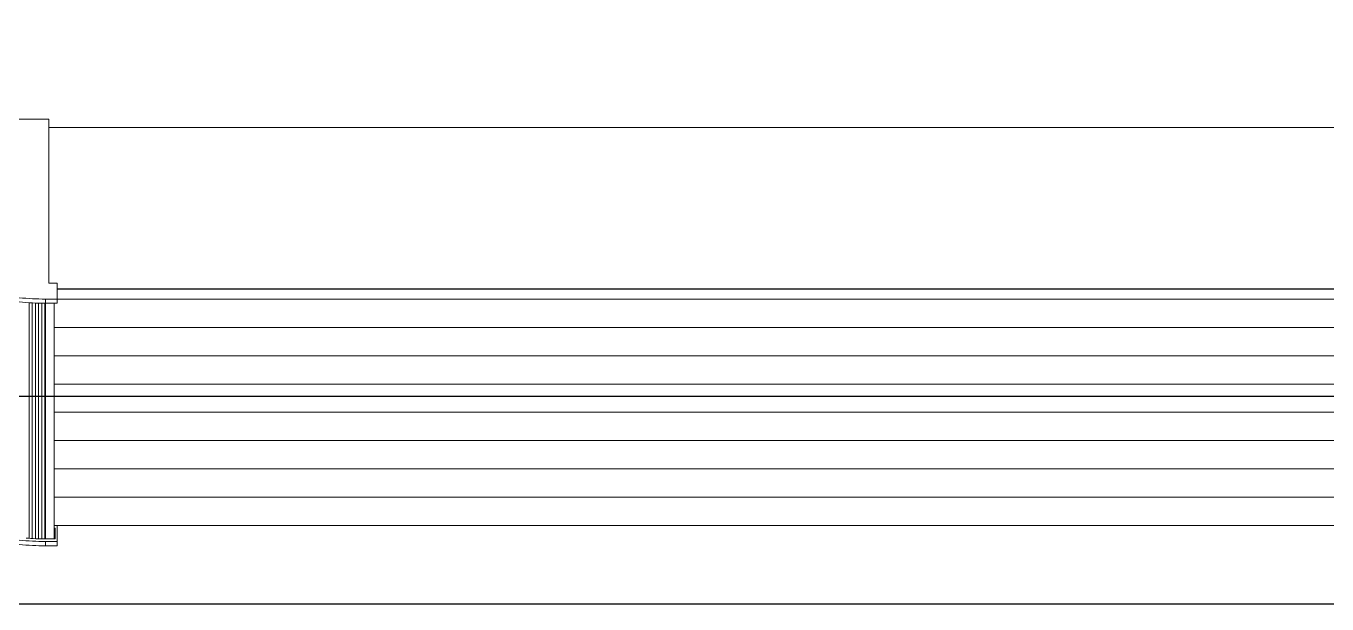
# Model space of a CAD drawing. Extents: x 27938 to 650306, y -92720 to 1524912.
# Drawn here: x 279913 to 280852, y 518040 to 518458 of the extents above; entities that cross this region are included whole.
import ezdxf

# ---------------------------------------------------------------- set-up
doc = ezdxf.new("R2010")
doc.units = 0
doc.header["$LTSCALE"] = 1000
doc.header["$MEASUREMENT"] = 0
doc.layers.add('平面-空调预留孔', color=173, linetype='Continuous', lineweight=15)
doc.layers.add('看线', color=251, linetype='Continuous')

# ---------------------------------------------------------------- blocks, each defined once
blk = doc.blocks.new('gdgdgdrgdfsfs')
at = {"layer": '平面-空调预留孔', "color": 0}
for p, q in [((703030.02, 763849.22), (703030.02, 763967.56)), ((703030.02, 763967.56), (703111.72, 763967.56)), ((703030.02, 763961.62), (701455.02, 763961.62)), ((703023.86, 763845.19), (701461.18, 763845.19)), ((703023.86, 763844.89), (701461.18, 763844.89)), ((703023.86, 763834.7), (703023.86, 763849.22)), ((703023.86, 763849.22), (703030.02, 763849.22)), ((703023.86, 763837.79), (701461.18, 763837.79)), ((703032.33, 763837.76), (703023.86, 763837.76)), ((703023.86, 763834.7), (703032.33, 763834.7)), ((703026.17, 763664.59), (703026.17, 763834.7)), ((703032.33, 763664.59), (703032.33, 763837.76)), ((703032.71, 763664.59), (703032.71, 763834.7)), ((703035.02, 763664.63), (703035.02, 763834.74)), ((703037.3, 763664.67), (703037.3, 763834.78)), ((703039.61, 763664.74), (703039.61, 763834.85)), ((703041.9, 763664.86), (703041.9, 763834.97)), ((703044.2, 763664.97), (703044.2, 763835.08)), ((703026.17, 763817.33), (701458.87, 763817.33)), ((703026.17, 763796.87), (701458.87, 763796.87)), ((703026.17, 763776.42), (701458.87, 763776.42)), ((703026.17, 763755.96), (701458.87, 763755.96)), ((703026.17, 763735.5), (701458.87, 763735.5)), ((703026.17, 763715.04), (701458.87, 763715.04)), ((703026.17, 763694.59), (701458.87, 763694.59)), ((703026.17, 763674.13), (701458.87, 763674.13)), ((703023.86, 763659.61), (703023.86, 763674.13)), ((703023.86, 763674.13), (703026.17, 763674.13)), ((703025.4, 763672.22), (703025.4, 763664.59)), ((703026.17, 763672.22), (703025.4, 763672.22)), ((703026.17, 763669.66), (703025.4, 763669.66)), ((703032.33, 763662.68), (703023.86, 763662.68)), ((703023.86, 763659.61), (703032.33, 763659.61)), ((703025.4, 763664.59), (703032.33, 763664.59)), ((703032.33, 763659.61), (703032.33, 763662.68))]:
    blk.add_line(p, q, dxfattribs=at)
for points, knots in [([(703088.6, 763846.29), (703082.47, 763844.4), (703070.08, 763841.25), (703051.27, 763838.4), (703038.64, 763837.76), (703032.33, 763837.76)], [0, 0, 0, 0, 24.22556, 48.472753, 72.728, 72.728, 72.728, 72.728]), ([(703032.33, 763834.7), (703038.65, 763834.7), (703051.27, 763835.33), (703070.08, 763838.18), (703082.47, 763841.33), (703088.6, 763843.22)], [0, 0, 0, 0, 24.256764, 48.502888, 72.728, 72.728, 72.728, 72.728]), ([(703088.6, 763671.2), (703082.47, 763669.31), (703070.08, 763666.16), (703051.27, 763663.31), (703038.65, 763662.68), (703032.33, 763662.68)], [0, 0, 0, 0, 24.225112, 48.471236, 72.728, 72.728, 72.728, 72.728]), ([(703032.33, 763659.61), (703038.64, 763659.61), (703051.27, 763660.24), (703070.08, 763663.09), (703082.47, 763666.25), (703088.6, 763668.13)], [0, 0, 0, 0, 24.255247, 48.50244, 72.728, 72.728, 72.728, 72.728])]:
    blk.add_open_spline(points, degree=3, knots=knots, dxfattribs=at)
blk.add_open_spline([(703032.33, 763664.59), (703037.03, 763664.59), (703041.72, 763664.76), (703046.41, 763665.12)], degree=3, dxfattribs=at)

msp = doc.modelspace()

# ---------------------------------------------------------------- linework, layer by layer
at = {"layer": '看线', "color": 8}
msp.add_lwpolyline([(274516.58, 519840.45), (274516.57, 518190.45), (297116.58, 518190.45), (297116.58, 519690.45), (299516.58, 519690.45)], dxfattribs=at)
at = {"layer": '看线', "color": 8, "ltscale": 0.5}
msp.add_lwpolyline([(279716.58, 518190.45), (279716.58, 518040.45), (281716.58, 518040.45), (281716.58, 518190.45)], dxfattribs=at)

# ---------------------------------------------------------------- block references
at = {"layer": '平面-空调预留孔', "color": 8, "xscale": -1}
msp.add_blockref('gdgdgdrgdfsfs', (982959.1, -245577.11), dxfattribs=at)

doc.saveas('drawing.dxf')
